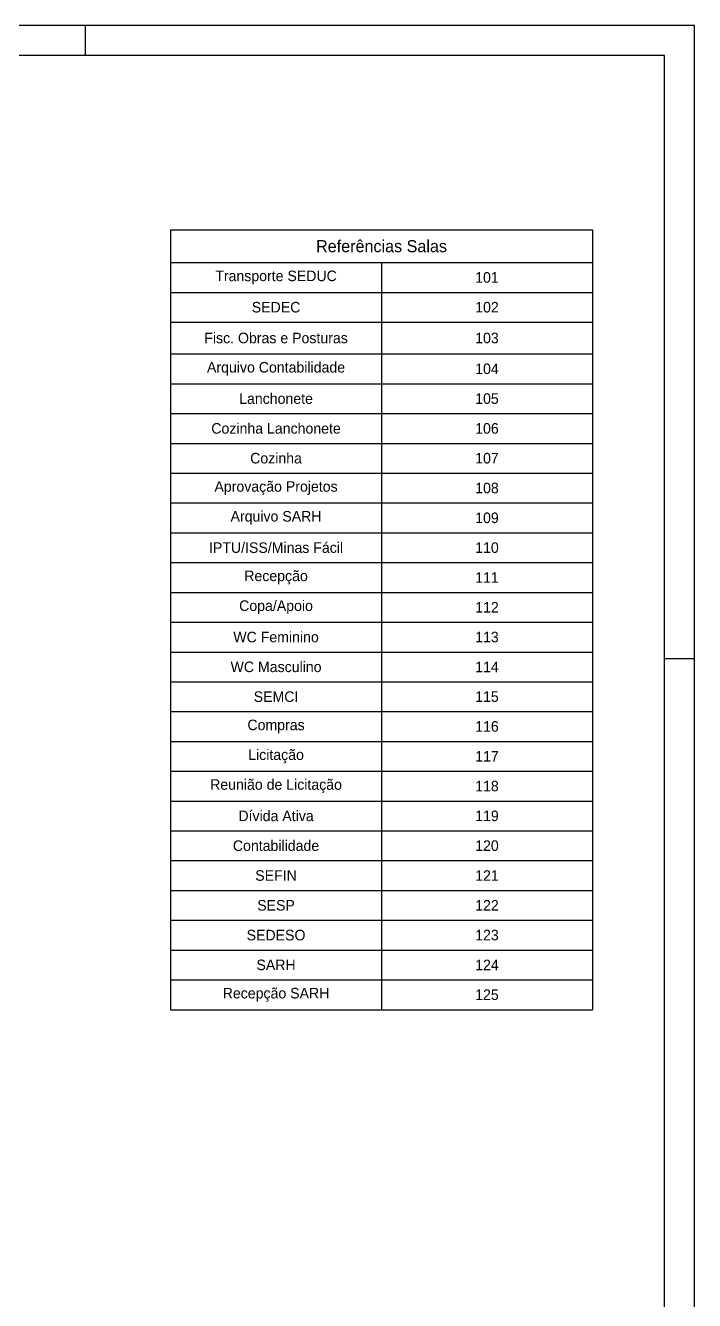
# Model space of a CAD drawing. Header units: inches. Extents: x 1211 to 1586, y 4594 to 4984.
# Drawn here: x 1363.74 to 1385.93, y 4635.41 to 4677.69 of the extents above; entities that cross this region are included whole.
import ezdxf

# ---------------------------------------------------------------- set-up
doc = ezdxf.new("R2010")
doc.units = ezdxf.units.IN
doc.header["$MEASUREMENT"] = 0
doc.layers.add('S2MARGF', color=4, linetype='Continuous')
doc.layers.add('S2MARGG', color=13, linetype='Continuous')

# ---------------------------------------------------------------- blocks, each defined once
blk = doc.blocks.new('*T398')
at = {"color": 0, "linetype": 'ByBlock', "lineweight": -2, "transparency": 16777216}
for p, q in [((0, 0), (13.991, 0)), ((0, 0), (0, -25.853)), ((13.991, 0), (13.991, -25.853)), ((0, -1.082), (13.991, -1.082)), ((6.996, -1.082), (6.996, -25.853)), ((0, -2.07), (13.991, -2.07)), ((0, -3.058), (13.991, -3.058)), ((0, -4.111), (13.991, -4.111)), ((0, -5.1), (13.991, -5.1)), ((0, -6.088), (13.991, -6.088)), ((0, -7.076), (13.991, -7.076)), ((0, -8.064), (13.991, -8.064)), ((0, -9.053), (13.991, -9.053)), ((0, -10.041), (13.991, -10.041)), ((0, -11.029), (13.991, -11.029)), ((0, -12.017), (13.991, -12.017)), ((0, -13.006), (13.991, -13.006)), ((0, -13.994), (13.991, -13.994)), ((0, -14.982), (13.991, -14.982)), ((0, -15.97), (13.991, -15.97)), ((0, -16.959), (13.991, -16.959)), ((0, -17.947), (13.991, -17.947)), ((0, -18.935), (13.991, -18.935)), ((0, -19.923), (13.991, -19.923)), ((0, -20.912), (13.991, -20.912)), ((0, -21.9), (13.991, -21.9)), ((0, -22.888), (13.991, -22.888)), ((0, -23.876), (13.991, -23.876)), ((0, -24.865), (13.991, -24.865)), ((0, -25.853), (13.991, -25.853))]:
    blk.add_line(p, q, dxfattribs=at)
at = {"color": 0, "transparency": 16777216, "attachment_point": 5}
for s, insert, char_height, width in [('Referências Salas', (6.996, -0.541), 0.4, 13.8712), ('Transporte SEDUC', (3.498, -1.576), 0.35, 6.8756), ('101', (10.493, -1.576), 0.35, 6.8756), ('SEDEC', (3.498, -2.564), 0.35, 6.8756), ('102', (10.493, -2.564), 0.35, 6.8756), ('Fisc. Obras e Posturas', (3.498, -3.585), 0.35, 6.8756), ('103', (10.493, -3.585), 0.35, 6.8756), ('Arquivo Contabilidade', (3.498, -4.606), 0.35, 6.8756), ('104', (10.493, -4.606), 0.35, 6.8756), ('Lanchonete', (3.498, -5.594), 0.35, 6.8756), ('105', (10.493, -5.594), 0.35, 6.8756), ('Cozinha Lanchonete', (3.498, -6.582), 0.35, 6.8756), ('106', (10.493, -6.582), 0.35, 6.8756), ('Cozinha', (3.498, -7.57), 0.35, 6.8756), ('107', (10.493, -7.57), 0.35, 6.8756), ('Aprovação Projetos', (3.498, -8.559), 0.35, 6.8756), ('108', (10.493, -8.559), 0.35, 6.8756), ('Arquivo SARH', (3.498, -9.547), 0.35, 6.8756), ('109', (10.493, -9.547), 0.35, 6.8756), ('IPTU/ISS/Minas Fácil', (3.498, -10.535), 0.35, 6.8756), ('110', (10.493, -10.535), 0.35, 6.8756), ('Recepção', (3.498, -11.523), 0.35, 6.8756), ('111', (10.493, -11.523), 0.35, 6.8756), ('Copa/Apoio', (3.498, -12.511), 0.35, 6.8756), ('112', (10.493, -12.511), 0.35, 6.8756), ('WC Feminino', (3.498, -13.5), 0.35, 6.8756), ('113', (10.493, -13.5), 0.35, 6.8756), ('WC Masculino', (3.498, -14.488), 0.35, 6.8756), ('114', (10.493, -14.488), 0.35, 6.8756), ('SEMCI', (3.498, -15.476), 0.35, 6.8756), ('115', (10.493, -15.476), 0.35, 6.8756), ('Compras', (3.498, -16.464), 0.35, 6.8756), ('116', (10.493, -16.464), 0.35, 6.8756), ('Licitação', (3.498, -17.453), 0.35, 6.8756), ('117', (10.493, -17.453), 0.35, 6.8756), ('Reunião de Licitação', (3.498, -18.441), 0.35, 6.8756), ('118', (10.493, -18.441), 0.35, 6.8756), ('Dívida Ativa', (3.498, -19.429), 0.35, 6.8756), ('119', (10.493, -19.429), 0.35, 6.8756), ('Contabilidade', (3.498, -20.417), 0.35, 6.8756), ('120', (10.493, -20.417), 0.35, 6.8756), ('SEFIN', (3.498, -21.406), 0.35, 6.8756), ('121', (10.493, -21.406), 0.35, 6.8756), ('SESP', (3.498, -22.394), 0.35, 6.8756), ('122', (10.493, -22.394), 0.35, 6.8756), ('SEDESO', (3.498, -23.382), 0.35, 6.8756), ('123', (10.493, -23.382), 0.35, 6.8756), ('SARH', (3.498, -24.37), 0.35, 6.8756), ('124', (10.493, -24.37), 0.35, 6.8756), ('Recepção SARH', (3.498, -25.359), 0.35, 6.8756), ('125', (10.493, -25.359), 0.35, 6.8756)]:
    blk.add_mtext(s, dxfattribs=dict(at, insert=insert, char_height=char_height, width=width))

msp = doc.modelspace()

# ---------------------------------------------------------------- linework, layer by layer
at = {"layer": 'S2MARGF'}
for p, q in [((1365.7322, 4676.6872), (1365.7322, 4677.6872)), ((1384.926, 4656.6969), (1385.926, 4656.6969))]:
    msp.add_line(p, q, dxfattribs=at)
msp.add_lwpolyline([(1280.526, 4593.5872), (1385.926, 4593.5872), (1385.926, 4677.6872), (1280.526, 4677.6872)], close=True, dxfattribs=at)
at = {"layer": 'S2MARGG'}
for p, q in [((1384.926, 4676.6872), (1283.026, 4676.6872)), ((1384.926, 4594.5872), (1384.926, 4676.6872))]:
    msp.add_line(p, q, dxfattribs=at)

# ---------------------------------------------------------------- block references
msp.add_blockref('*T398', (1368.55, 4670.909))

doc.saveas('drawing.dxf')
